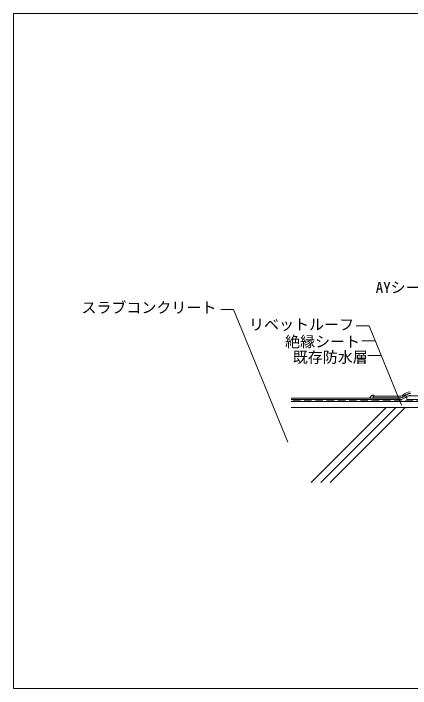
# Model space of a CAD drawing. Units: millimetres, scale not verified. Extents: x -675 to 675, y -471 to 460.
# Drawn here: x -675 to -146, y -440 to 460 of the extents above; entities that cross this region are included whole.
import ezdxf
from ezdxf.enums import TextEntityAlignment as Align

# ---------------------------------------------------------------- set-up
doc = ezdxf.new("R2010")
doc.units = ezdxf.units.MM
doc.header["$LTSCALE"] = 5
doc.linetypes.add('DASHED2', pattern=[3, 2, -1])
for name, color, linetype, lineweight in [('1-3_断熱材', 7, 'Continuous', 9), ('1-4_リベットルーフ', 7, 'Continuous', 9), ('1-5_ＦＬ鋼板・ディスク', 7, 'Continuous', 9), ('1-A_元図・躯体', 7, 'Continuous', 9), ('1-B_その他', 7, 'Continuous', 9), ('E-E', 7, 'Continuous', 9), ('F-F', 7, 'Continuous', 9)]:
    doc.layers.add(name, color=color, linetype=linetype, lineweight=lineweight)
doc.styles.add('ＭＳ ゴシック', font='')
doc.styles.get('ＭＳ ゴシック').set_extended_font_data('MS Gothic')

msp = doc.modelspace()

# ---------------------------------------------------------------- linework, layer by layer
at = {"layer": '1-3_断熱材', "linetype": 'DASHED2'}
msp.add_line((-127.514, -56.34), (-304.843, -56.34), dxfattribs=at)
at = {"layer": '1-3_断熱材'}
for p, q in [((-127.514, -57.34), (-304.843, -57.34)), ((-127.514, -65.34), (-304.843, -65.34))]:
    msp.add_line(p, q, dxfattribs=at)
at = {"layer": '1-4_リベットルーフ'}
for p, q in [((-159.516, -52.84), (-304.843, -52.84)), ((-195.546, -50.34), (-195.546, -52.34)), ((-159.516, -50.34), (-195.546, -50.34)), ((-159.516, -52.34), (-195.546, -52.34)), ((-159.516, -54.84), (-304.843, -54.84))]:
    msp.add_line(p, q, dxfattribs=at)
for centre, radius, start, end in [((-144.2, -61.606), 17.337, 96.018, 130.466), ((-160.862, -42.074), 8.337, 276.018, 310.466), ((-160.862, -42.074), 10.337, 276.018, 310.466), ((-160.862, -42.074), 10.837, 276.018, 310.466), ((-160.862, -42.074), 12.837, 276.018, 310.466), ((-144.2, -61.606), 15.337, 96.018, 130.466), ((-144.2, -61.606), 14.837, 96.018, 130.466), ((-144.2, -61.606), 12.837, 96.018, 130.466)]:
    msp.add_arc(centre, radius, start, end, dxfattribs=at)
at = {"layer": '1-5_ＦＬ鋼板・ディスク'}
for p, q in [((-150.546, -50.447), (-150.546, -54.84)), ((-149.332, -49.84), (-127.514, -49.84)), ((-150.546, -54.84), (-127.514, -54.84))]:
    msp.add_line(p, q, dxfattribs=at)
at = {"layer": '1-A_元図・躯体'}
for p, q in [((-304.843, -65.34), (-127.514, -65.34)), ((-278.134, -165.424), (-178.05, -65.34)), ((-265.406, -165.424), (-165.322, -65.34)), ((-252.678, -165.424), (-152.594, -65.34))]:
    msp.add_line(p, q, dxfattribs=at)
at = {"layer": '1-B_その他'}
msp.add_lwpolyline([(-193.623, -50.187), (-193.73, -50.058), (-193.915, -49.841), (-194.106, -49.634), (-194.303, -49.447), (-194.511, -49.286), (-194.732, -49.158), (-194.868, -49.101), (-194.993, -49.064), (-195.219, -49.024), (-195.454, -49.012), (-195.696, -49.025), (-195.943, -49.056), (-196.192, -49.102), (-196.336, -49.133), (-196.549, -49.185), (-196.908, -49.29), (-197.253, -49.417), (-197.578, -49.572), (-197.878, -49.757), (-198.145, -49.977), (-198.284, -50.123), (-198.43, -50.311), (-198.649, -50.669), (-198.845, -51.051), (-199.036, -51.435), (-199.244, -51.802), (-199.489, -52.13), (-199.656, -52.294), (-199.732, -52.354), (-199.869, -52.451), (-200.016, -52.538), (-200.169, -52.617), (-200.327, -52.692), (-200.488, -52.764), (-200.582, -52.805)], dxfattribs=at)
msp.add_lwpolyline([(-193.623, -50.187), (-193.73, -50.058), (-193.915, -49.841), (-194.106, -49.634), (-194.303, -49.447), (-194.511, -49.286), (-194.732, -49.158), (-194.868, -49.101), (-194.993, -49.064), (-195.219, -49.024), (-195.454, -49.012), (-195.696, -49.025), (-195.943, -49.056), (-196.192, -49.102), (-196.336, -49.133), (-196.549, -49.185), (-196.908, -49.29), (-197.253, -49.417), (-197.578, -49.572), (-197.878, -49.757), (-198.145, -49.977), (-198.284, -50.123), (-198.43, -50.311), (-198.649, -50.669), (-198.845, -51.051), (-199.036, -51.435), (-199.244, -51.802), (-199.489, -52.13), (-199.656, -52.294), (-199.732, -52.354), (-199.869, -52.451), (-200.016, -52.538), (-200.169, -52.617), (-200.327, -52.692), (-200.488, -52.764), (-200.582, -52.805)], dxfattribs=at)
at = {"layer": 'E-E'}
for p, q in [((-381.444, 65.261), (-398.764, 65.261)), ((-309.22, -111.527), (-381.444, 65.261)), ((-200.72, 43.404), (-218.041, 43.404)), ((-157.526, -62.326), (-200.72, 43.404)), ((-192.68, 23.725), (-210.723, 23.725)), ((-184.641, 4.045), (-202.683, 4.045))]:
    msp.add_line(p, q, dxfattribs=at)
at = {"layer": 'F-F'}
msp.add_line((-675, 460), (-675, -440), dxfattribs=at)
msp.add_lwpolyline([(-675, 460), (675, 460), (675, -440), (-675, -440)], dxfattribs=at)

# ---------------------------------------------------------------- texts
at = {"layer": 'E-E', "style": 'ＭＳ ゴシック'}
for s, p in [('AYシールMS-1', (-192.022, 82.993)), ('スラブコンクリート', (-584.434, 56.16)), ('リベットルーフ', (-360.934, 33.614)), ('絶縁シート', (-312.934, 10.705)), ('既存防水層', (-302.571, -10.022))]:
    msp.add_text(s, height=14.66, dxfattribs=at).set_placement(p, align=Align.BOTTOM_LEFT)

doc.saveas('drawing.dxf')
